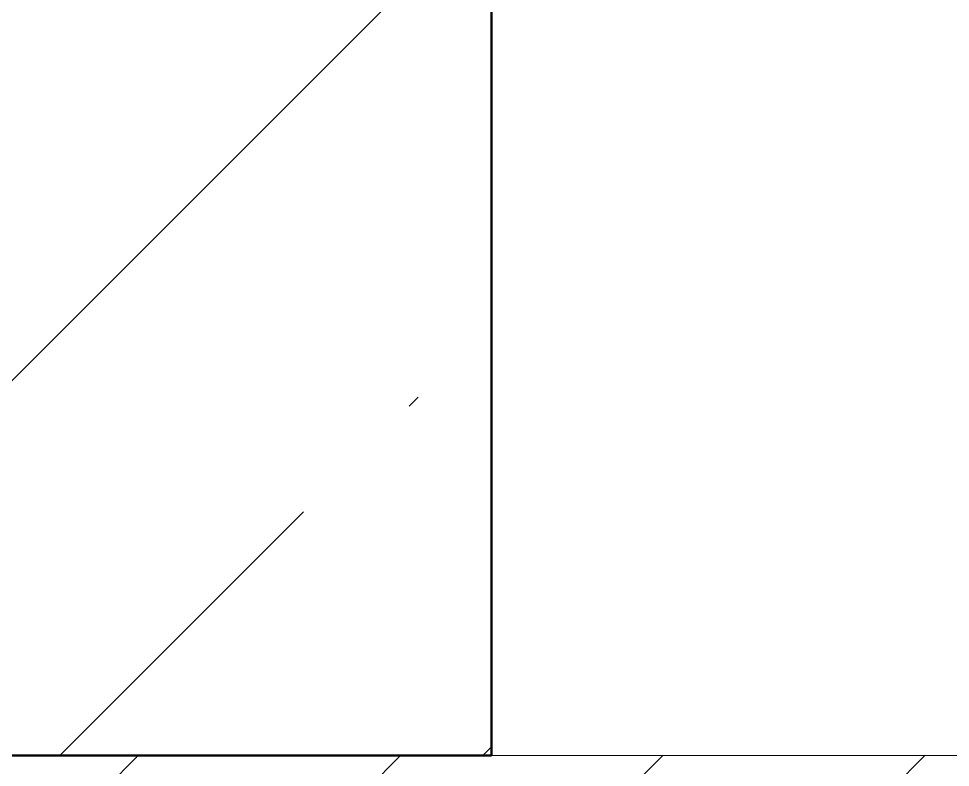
# Model space of a CAD drawing. Header units: millimetres. Extents: x -17017 to 628417, y -109036 to 199237.
# Drawn here: x 328493.2 to 328744.5, y -81285.6 to -81083.7 of the extents above; entities that cross this region are included whole.
import ezdxf

# ---------------------------------------------------------------- set-up
doc = ezdxf.new("R2010")
doc.units = ezdxf.units.MM
for name, color, linetype, lineweight in [('A-WALL-____-PATT-1', 7, 'Continuous', 9), ('A-WALL-FNSH-MCUT-1', 7, 'Continuous', 9), ('S-COLS-____-MCUT', 7, 'Continuous', 50), ('S-COLS-____-OTLN', 7, 'Continuous', 9)]:
    doc.layers.add(name, color=color, linetype=linetype, lineweight=lineweight)

# ---------------------------------------------------------------- blocks, each defined once
blk = doc.blocks.new('BSC_Колонна _Прямоугольная - 500х500-V109-АР1_План отверстий 3 этажа в осях 1-64_А-ГГ')
at = {"layer": 'S-COLS-____-OTLN'}
h = blk.add_hatch(dxfattribs=at)
h.set_pattern_fill('FP_132', color=256, style=0, pattern_type=2)
h.set_pattern_definition([(45, (-44600, -5831.04), (-114.04925, 114.04925), []), (45, (-44485.95, -5831.04), (-114.04925, 114.04925), [201.613, -40.323, 3.353, -36.97])])
h.paths.add_polyline_path([(-250, -250), (250, -250), (250, 250), (-250, 250)], flags=0)
at = {"layer": 'S-COLS-____-MCUT'}
for p, q in [((250, -250), (250, 250)), ((-250, -250), (250, -250))]:
    blk.add_line(p, q, dxfattribs=at)

msp = doc.modelspace()

# ---------------------------------------------------------------- hatches: boundary and pattern name
at = {"layer": 'A-WALL-____-PATT-1'}
h = msp.add_hatch(dxfattribs=at)
h.set_pattern_fill('FP_5', color=256, style=0, pattern_type=2)
h.set_pattern_definition([(45, (283770.707, -86863.456), (-35.35534, 35.35534), [])])
h.paths.add_polyline_path([(328120.71, -81382.41), (329420.71, -81382.41), (329420.71, -81282.41), (328120.71, -81282.41)], flags=0)

# ---------------------------------------------------------------- linework, layer by layer
at = {"layer": 'A-WALL-FNSH-MCUT-1'}
msp.add_line((329320.71, -81282.41), (328620.71, -81282.41), dxfattribs=at)

# ---------------------------------------------------------------- block references
at = {"layer": 'S-COLS-____-OTLN'}
msp.add_blockref('BSC_Колонна _Прямоугольная - 500х500-V109-АР1_План отверстий 3 этажа в осях 1-64_А-ГГ', (328370.71, -81032.41), dxfattribs=at)

doc.saveas('drawing.dxf')
